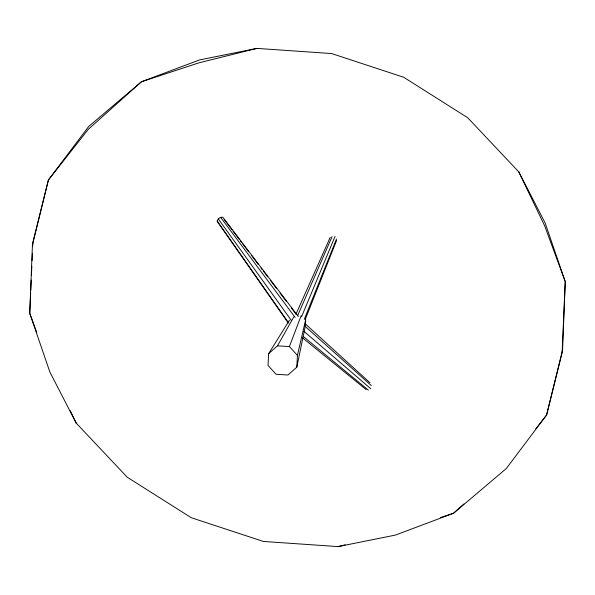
<?xml version="1.0" encoding="UTF-8"?>
<svg xmlns="http://www.w3.org/2000/svg" width="595" height="595" viewBox="0 0 595 595"><rect width="100%" height="100%" fill="white"/><g stroke="black" fill="none" stroke-linecap="round" stroke-linejoin="round"><path stroke-width="0.89" d="M30.65 293.008L29.75 313.327L49.861 372.024L76.175 423.06L127.241 477.235L191.27 517.724L263.384 541.45L338.101 546.604L395.511 535.061L453.554 513.232L506.256 468.585L546.604 414.998L562.104 352.805L565.25 281.673L545.139 222.976L518.825 171.94L467.759 117.765L403.73 77.276L331.616 53.55L256.899 48.396L199.489 59.939L141.446 81.768L88.744 126.415L48.396 180.002L32.896 242.195L32.732 245.891M30.769 290.234L31.223 280.074M31.423 275.448L31.832 266.21M32.078 260.67L32.405 253.277M289.505 320.147L268.635 353.661L268.033 365.449L276.035 374.285L287.958 375.006L296.808 367.182L305.019 327.548M296.808 367.182L297.418 355.394L305.711 319.508L305.391 325.748M297.418 355.394L289.415 346.558L301.152 315.685M305.198 319.545L336.532 240.596M304.32 319.27L336.495 239.034M301.606 316.614L335.052 236.416M297.641 315.625L332.07 236.617M295.879 314.391L330.225 237.323M288.337 323.085L217.896 222.351L217.168 220.976L218.305 218.9L220.641 217.346L222.813 217.22L298.348 316.51M268.635 353.661L277.493 345.836L293.804 316.86M535.783 428.757L546.604 414.998L562.572 349.912L565.25 281.673L544.67 225.84L518.825 171.94M463.914 503.965L453.554 513.232L440.471 517.538M256.899 48.396L199.02 62.81L141.446 81.768L88.276 129.316L48.396 180.002L32.428 245.088L29.75 313.327L36.719 332.226M338.101 546.604L345.226 544.834M277.493 345.836L289.415 346.558M302.379 337.737L366.193 389.613M303.331 336.51L368.387 390.171M303.844 331.274L370.804 388.751M304.409 325.718L371.332 385.582M305.153 323.769L369.964 382.749M224.099 219.339L231.931 229.663M233.054 231.135L239.205 239.25M240.321 240.722L241.444 242.202M242.559 243.675L248.717 251.789M251.514 255.478L258.223 264.329M261.026 268.018L262.142 269.49M263.258 270.963L267.735 276.868M270.532 280.55L276.69 288.664M280.044 293.09L286.195 301.204M291.23 307.846L295.708 313.743M220.641 217.346L295.15 317.433M218.305 218.9L291.119 320.11M217.168 220.976L288.092 322.163M70.21 410.624L76.175 423.06"/></g></svg>
